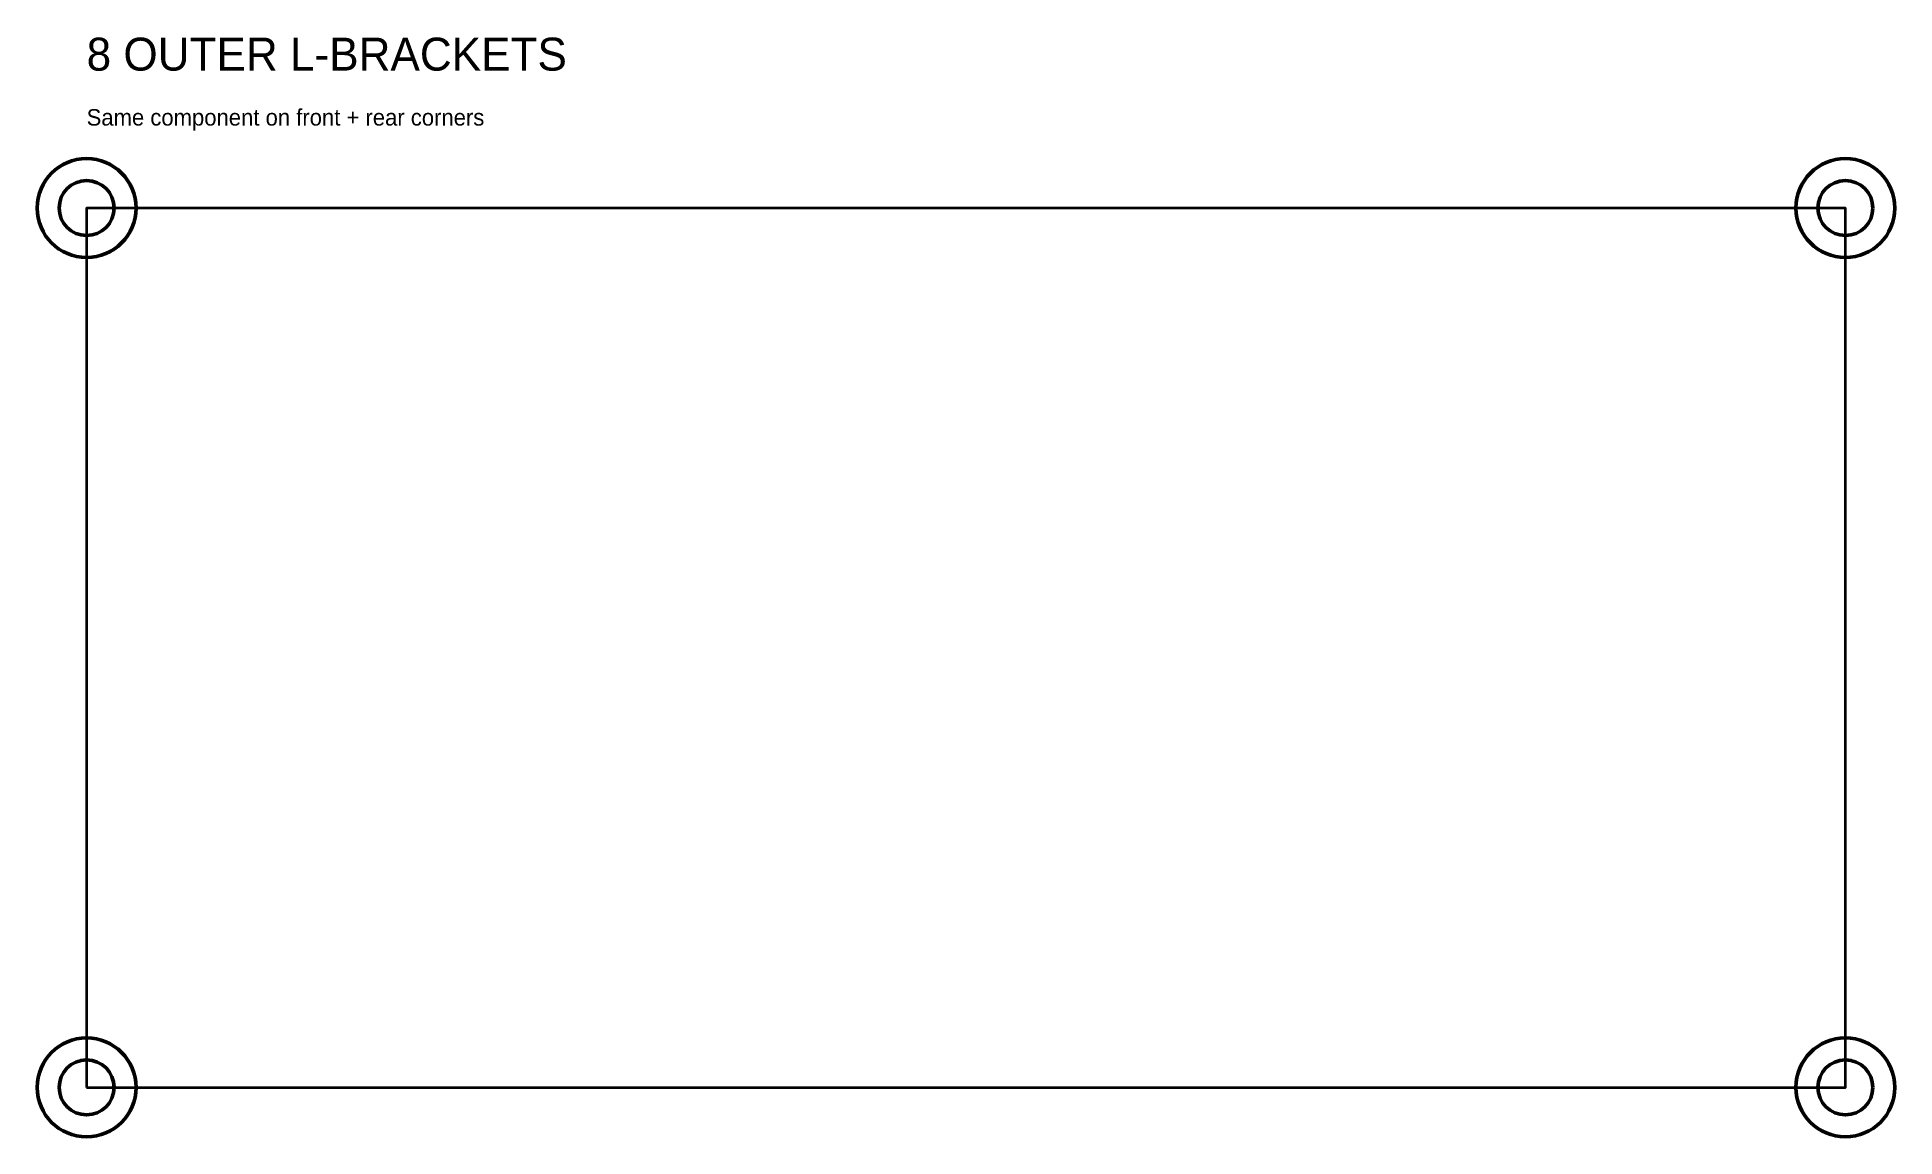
# Model space of a CAD drawing. Header units: millimetres. Extents: x -169 to 169, y -9 to 191.
import ezdxf

# ---------------------------------------------------------------- set-up
doc = ezdxf.new("R2010")
doc.units = ezdxf.units.MM
for name, color, linetype, lineweight in [('FRAME', 8, 'Continuous', 35), ('FRONT', 3, 'Continuous', 50), ('REAR', 5, 'Continuous', 50)]:
    doc.layers.add(name, color=color, linetype=linetype, lineweight=lineweight)
doc.layers.add('TEXT', color=7, linetype='Continuous')

msp = doc.modelspace()

# ---------------------------------------------------------------- linework, layer by layer
at = {"layer": 'FRAME'}
msp.add_lwpolyline([(-160, 0), (160, 0), (160, 160), (-160, 160)], close=True, dxfattribs=at)
at = {"layer": 'FRONT'}
for centre in [(-160, 160), (160, 160), (-160, 0), (160, 0)]:
    msp.add_circle(centre, 5, dxfattribs=at)
at = {"layer": 'REAR'}
for centre in [(-160, 160), (160, 160), (-160, 0), (160, 0)]:
    msp.add_circle(centre, 9, dxfattribs=at)

# ---------------------------------------------------------------- texts
at = {"layer": 'TEXT'}
for s, height, p in [('8 OUTER L-BRACKETS', 6, (-160, 185)), ('Same component on front + rear corners', 3, (-160, 175))]:
    msp.add_text(s, height=height, dxfattribs=at).set_placement(p)

doc.saveas('drawing.dxf')
